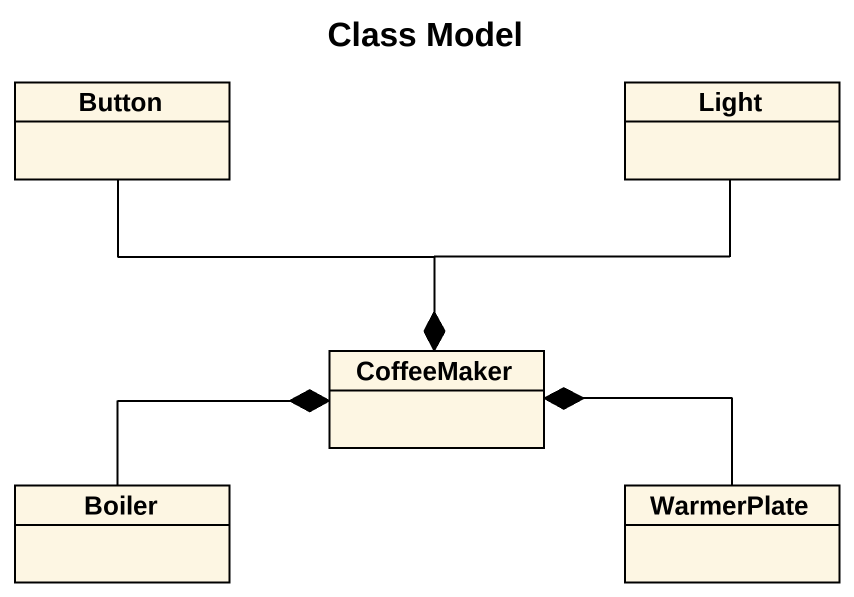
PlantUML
@startuml
title Class Model
hide circle
hide empty members
class Button
class Light
class CoffeeMaker
class Boiler
class WarmerPlate
Button --* CoffeeMaker
Light --* CoffeeMaker
Boiler -right-* CoffeeMaker
WarmerPlate -left-* CoffeeMaker
@enduml
